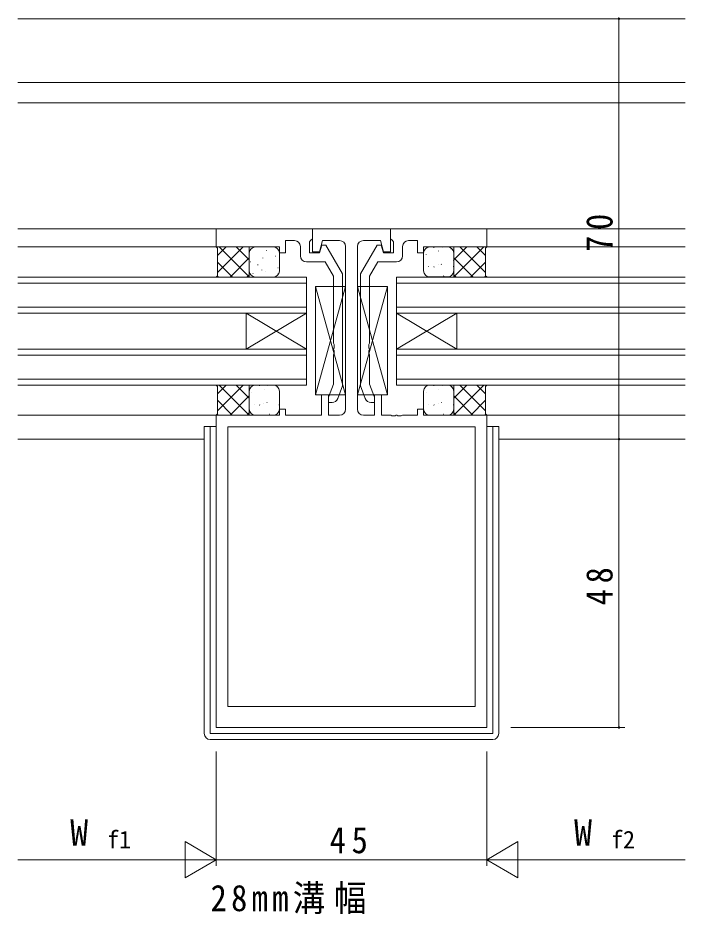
# Model space of a CAD drawing. Units: millimetres, scale not verified. Extents: x -594 to 539, y -420 to 386.
# Drawn here: x 159.5 to 270.5, y -87 to 62.2 of the extents above; entities that cross this region are included whole.
import ezdxf
from ezdxf.enums import TextEntityAlignment as Align

# ---------------------------------------------------------------- set-up
doc = ezdxf.new("R2010")
doc.units = ezdxf.units.MM
doc.header["$LTSCALE"] = 2
doc.layers.add('0-2_USER1', color=7, linetype='Continuous')
for name, color, linetype, lineweight in [('0-3_YKK_11', 7, 'Continuous', 9), ('0-4_YKK_12', 2, 'Continuous', 9), ('0-5_YKK_13', 4, 'Continuous', 9), ('0-6_YKK_D', 6, 'Continuous', 9)]:
    doc.layers.add(name, color=color, linetype=linetype, lineweight=lineweight)
doc.styles.add('ＭＳ ゴシック', font='')
doc.styles.get('ＭＳ ゴシック').set_extended_font_data('MS Gothic')

msp = doc.modelspace()

# ---------------------------------------------------------------- linework, layer by layer
at = {"layer": '0-3_YKK_11'}
for p, q in [((192.5, 27.036), (192.5, 24.036)), ((208.5, 27.036), (192.5, 27.036)), ((208.5, 25.406), (208.5, 27.036)), ((208.5, 23.236), (208.5, 27.036)), ((208.5, 27.036), (221.5, 27.036)), ((221.5, 27.036), (237.5, 27.036)), ((221.5, 25.406), (221.5, 27.036)), ((221.5, 27.036), (221.5, 23.236)), ((237.5, 27.036), (237.5, 24.036)), ((208.2, 25.106), (208.5, 25.406)), ((221.8, 25.106), (221.5, 25.406)), ((192.5, 24.036), (203, 24.036)), ((203, 24.036), (203, 23.036)), ((204, 25.106), (205.5, 25.106)), ((204, 23.036), (204, 25.106)), ((206.5, 24.106), (206.5, 22.536)), ((208, 24.906), (208.2, 25.106)), ((208, 23.036), (208, 24.906)), ((210.201, 25.106), (209.7, 23.236)), ((210.048, 24.336), (209.7, 23.036)), ((210.748, 24.336), (210.048, 24.336)), ((213, 25.106), (210.201, 25.106)), ((213.5, 19.57), (210.748, 24.336)), ((214, -2.964), (214, 24.106)), ((216, 24.106), (216, -2.964)), ((216.5, 19.57), (219.252, 24.336)), ((219.799, 25.106), (217, 25.106)), ((219.252, 24.336), (219.952, 24.336)), ((220.3, 23.236), (219.799, 25.106)), ((219.952, 24.336), (220.3, 23.036)), ((222, 24.906), (221.8, 25.106)), ((222, 23.036), (222, 24.906)), ((223.5, 24.106), (223.5, 22.536)), ((226, 25.106), (224.5, 25.106)), ((226, 23.036), (226, 25.106)), ((227, 24.036), (227, 23.036)), ((237.5, 24.036), (227, 24.036)), ((203, 23.036), (204, 23.036)), ((209.7, 23.036), (208, 23.036)), ((209.7, 23.236), (208.5, 23.236)), ((221.5, 23.236), (220.3, 23.236)), ((220.3, 23.036), (222, 23.036)), ((227, 23.036), (226, 23.036)), ((207.5, 21.536), (210.633, 21.536)), ((210.633, 21.536), (212, 19.168)), ((219.367, 21.536), (218, 19.168)), ((222.5, 21.536), (219.367, 21.536)), ((213.5, 0.936), (213.5, 19.57)), ((216.5, 0.936), (216.5, 19.57)), ((212, 19.168), (212, 7.994)), ((218, 19.168), (218, 7.994)), ((212, 7.994), (212.12, 7.811)), ((212.12, 7.811), (212.12, 7.261)), ((218, 7.994), (217.88, 7.811)), ((217.88, 7.811), (217.88, 7.261)), ((212.12, 7.261), (212, 7.078)), ((212, 7.078), (212, 6.994)), ((212, 6.994), (212.12, 6.811)), ((212.12, 6.261), (212, 6.078)), ((212, 6.078), (212, 1.2)), ((212.12, 6.811), (212.12, 6.261)), ((217.88, 7.261), (218, 7.078)), ((218, 6.994), (217.88, 6.811)), ((217.88, 6.811), (217.88, 6.261)), ((217.88, 6.261), (218, 6.078)), ((218, 7.078), (218, 6.994)), ((218, 6.078), (218, 1.2)), ((212, 1.2), (211.2, -0.997)), ((212.72, -1.206), (213.5, 0.936)), ((217.28, -1.206), (216.5, 0.936)), ((218, 1.2), (218.8, -0.997)), ((210, -0.564), (211.2, -0.564)), ((210, -3.964), (210, -0.564)), ((211.2, -0.564), (211.2, -3.964)), ((211.2, -0.997), (211.2, -1.864)), ((218.8, -3.964), (218.8, -0.564)), ((218.8, -0.564), (220, -0.564)), ((218.8, -0.997), (218.8, -1.864)), ((220, -0.564), (220, -3.964)), ((203, -2.964), (204, -2.964)), ((203, -3.964), (203, -2.964)), ((204, -2.964), (204, -3.964)), ((211.2, -1.864), (211.781, -1.864)), ((218.8, -1.864), (218.219, -1.864)), ((226, -2.964), (227, -2.964)), ((226, -3.964), (226, -2.964)), ((227, -2.964), (227, -3.964)), ((192.5, -55.964), (192.5, -3.964)), ((192.5, -3.964), (203, -3.964)), ((204, -3.964), (210, -3.964)), ((211.2, -3.964), (213, -3.964)), ((217, -3.964), (218.8, -3.964)), ((220, -3.964), (221.542, -3.964)), ((221.542, -3.964), (221.725, -4.084)), ((221.725, -4.084), (222.275, -4.084)), ((222.275, -4.084), (222.458, -3.964)), ((222.458, -3.964), (222.542, -3.964)), ((222.542, -3.964), (222.725, -4.084)), ((222.725, -4.084), (223.275, -4.084)), ((223.275, -4.084), (223.458, -3.964)), ((223.458, -3.964), (226, -3.964)), ((227, -3.964), (237.5, -3.964)), ((237.5, -3.964), (237.5, -55.964)), ((194.43, -5.894), (194.43, -52.464)), ((235.57, -5.894), (194.43, -5.894)), ((235.57, -52.464), (235.57, -5.894)), ((235.57, -52.464), (235.57, -5.894)), ((194.43, -52.464), (235.57, -52.464)), ((237.5, -55.964), (192.5, -55.964))]:
    msp.add_line(p, q, dxfattribs=at)
for centre, start, end in [((205.5, 24.106), 0, 89.99998), ((213, 24.106), 0, 89.99998), ((217, 24.106), 90, 179.99998), ((224.5, 24.106), 90, 179.99998), ((207.5, 22.536), 180, 269.99998), ((222.5, 22.536), 270, 359.99998), ((211.781, -0.864), 270.00003, 340), ((218.219, -0.864), 199.99998, 269.99995), ((213, -2.964), 270, 359.99998), ((217, -2.964), 180, 269.99998)]:
    msp.add_arc(centre, 1, start, end, dxfattribs=at)
at = {"layer": '0-4_YKK_12'}
for p, q in [((159.499, 62.037), (270.5, 62.037)), ((159.499, 51.436), (270.5, 51.436)), ((159.499, 48.036), (270.5, 48.036)), ((270.5, 27.036), (159.499, 27.037)), ((192.8, 24.036), (159.499, 24.036)), ((200.058, 24.037), (199.942, 24.037)), ((270.5, 24.037), (237.204, 24.037)), ((159.499, 19.035), (207.5, 19.035)), ((207.5, 18.035), (159.499, 18.035)), ((207.5, 19.035), (207.5, 1.035)), ((222.5, 13.035), (222.5, 19.035)), ((222.5, 19.035), (270.5, 19.035)), ((270.5, 18.035), (222.5, 18.035)), ((159.499, 14.035), (207.5, 14.035)), ((222.5, 14.035), (270.5, 14.035)), ((207.5, 13.035), (159.499, 13.035)), ((207.5, 7.035), (197.5, 13.035)), ((207.5, 13.035), (197.5, 7.035)), ((197.5, 13.035), (197.5, 7.035)), ((222.5, 7.035), (232.5, 13.035)), ((222.5, 13.035), (232.5, 7.035)), ((222.5, 13.035), (222.5, 7.035)), ((270.5, 13.035), (222.5, 13.035)), ((232.5, 13.035), (232.5, 7.035)), ((159.499, 7.035), (207.5, 7.035)), ((207.5, 6.035), (159.499, 6.035)), ((222.5, 1.035), (222.5, 7.035)), ((222.5, 7.035), (270.5, 7.035)), ((270.5, 6.035), (222.5, 6.035)), ((159.499, 2.035), (207.5, 2.035)), ((222.5, 2.035), (270.5, 2.035)), ((207.5, 1.035), (159.499, 1.035)), ((270.5, 1.035), (222.5, 1.035)), ((159.499, -3.963), (192.8, -3.964)), ((237.2, -3.964), (270.5, -3.964)), ((159.499, -7.962), (190.5, -7.962)), ((239.5, -7.962), (270.5, -7.962))]:
    msp.add_line(p, q, dxfattribs=at)
at = {"layer": '0-5_YKK_13'}
for p, q in [((192.5, 24.034), (197.996, 24.034)), ((194.143, 24.034), (192.7, 22.591)), ((196.972, 24.034), (192.7, 19.763)), ((197.996, 19.038), (193, 24.034)), ((197.996, 21.867), (195.828, 24.034)), ((197.996, 19.033), (197.996, 24.034)), ((199, 24.033), (202, 24.033)), ((231.006, 24.036), (228.006, 24.036)), ((228.682, 23.906), (228.681, 24.006)), ((230.087, 23.927), (230.09, 23.937)), ((232.006, 24.038), (232.006, 19.037)), ((237.502, 24.037), (232.006, 24.037)), ((232.006, 21.869), (234.174, 24.037)), ((232.006, 19.041), (237.002, 24.037)), ((233.031, 24.037), (237.302, 19.766)), ((235.859, 24.037), (237.302, 22.594)), ((198, 20.033), (198, 23.033)), ((200.857, 23.416), (200.859, 23.426)), ((202.362, 22.484), (202.389, 22.527)), ((203, 23.033), (203, 20.033)), ((227.006, 23.036), (227.006, 20.036)), ((227.419, 22.734), (227.446, 22.776)), ((229.448, 23.35), (229.475, 23.392)), ((231.577, 23.677), (231.604, 23.719)), ((232.006, 20.036), (232.006, 23.036)), ((195.172, 19.034), (192.7, 21.506)), ((197.996, 22.231), (194.8, 19.034)), ((198.204, 21.542), (198.231, 21.584)), ((199.397, 20.992), (199.395, 21.092)), ((200.233, 22.158), (200.26, 22.2)), ((229.411, 21.045), (229.413, 21.055)), ((229.935, 21.119), (229.962, 21.161)), ((231.964, 21.735), (231.991, 21.777)), ((232.006, 22.233), (235.202, 19.037)), ((234.831, 19.037), (237.302, 21.509)), ((197.996, 19.402), (197.639, 19.045)), ((198.591, 19.6), (198.618, 19.642)), ((200.101, 20.194), (200.103, 20.204)), ((200.72, 19.926), (200.747, 19.968)), ((202.728, 19.667), (202.73, 19.677)), ((202.749, 20.542), (202.776, 20.585)), ((227.806, 20.792), (227.833, 20.834)), ((228.727, 20.681), (228.725, 20.781)), ((231.958, 20.178), (231.96, 20.187)), ((231.993, 20.729), (231.992, 20.829)), ((232.006, 19.405), (232.372, 19.039)), ((192.5, 19.034), (192.7, 19.234)), ((192.843, 19.034), (192.672, 19.206)), ((202, 19.033), (199, 19.033)), ((228.006, 19.036), (231.006, 19.036)), ((230.322, 19.177), (230.349, 19.219)), ((237.159, 19.037), (237.331, 19.209)), ((237.502, 19.037), (237.302, 19.237)), ((214, 17.438), (209, 17.438)), ((214, -0.562), (209, 17.438)), ((209, 17.438), (209, -0.562)), ((214, 17.438), (209.002, -0.562)), ((214, -0.562), (214, 17.438)), ((221, 17.438), (216, 17.438)), ((221, -0.562), (216, 17.438)), ((216, 17.438), (216, -0.562)), ((221, 17.438), (216.002, -0.562)), ((221, -0.562), (221, 17.438)), ((192.5, 1.033), (192.7, 0.833)), ((196.973, 1.033), (192.698, -3.238)), ((192.7, 0.833), (192.698, -3.767)), ((194.143, 1.033), (192.699, -0.41)), ((197.993, -3.964), (193, 1.033)), ((197.996, -1.138), (195.828, 1.032)), ((197.996, 1.036), (197.996, -3.966)), ((198, 0.033), (198, -2.967)), ((202, 1.033), (199, 1.033)), ((199.676, 0.904), (199.674, 1.004)), ((200.442, 0.348), (200.469, 0.39)), ((201.081, 0.925), (201.083, 0.934)), ((202.571, 0.674), (202.598, 0.716)), ((203, -2.967), (203, 0.033)), ((227.006, 0.033), (227.006, -2.967)), ((231.006, 1.033), (228.006, 1.033)), ((228.682, 0.904), (228.681, 1.004)), ((229.448, 0.348), (229.475, 0.39)), ((230.087, 0.925), (230.09, 0.934)), ((231.577, 0.674), (231.604, 0.716)), ((232.006, 1.036), (232.006, -3.966)), ((232.006, -1.133), (234.174, 1.034)), ((232.006, -3.962), (237.002, 1.034)), ((232.006, -2.967), (232.006, 0.033)), ((233.031, 1.034), (237.302, -3.237)), ((235.859, 1.034), (237.302, -0.409)), ((237.502, 1.034), (237.302, 0.834)), ((237.302, 0.834), (237.302, -3.766)), ((197.996, -0.772), (194.798, -3.968)), ((198.412, -0.269), (198.439, -0.226)), ((202.958, -1.268), (202.985, -1.226)), ((209, -0.562), (214, -0.562)), ((216, -0.562), (221, -0.562)), ((227.419, -0.269), (227.446, -0.226)), ((231.964, -1.268), (231.991, -1.226)), ((232.006, -0.77), (235.202, -3.966)), ((195.169, -3.968), (192.699, -1.495)), ((198.8, -2.211), (198.827, -2.168)), ((199.721, -2.321), (199.719, -2.221)), ((200.405, -1.957), (200.407, -1.947)), ((200.928, -1.884), (200.955, -1.842)), ((202.952, -2.825), (202.954, -2.815)), ((202.987, -2.274), (202.986, -2.174)), ((227.806, -2.211), (227.833, -2.168)), ((228.727, -2.321), (228.725, -2.221)), ((229.411, -1.957), (229.413, -1.947)), ((229.935, -1.884), (229.962, -1.842)), ((231.958, -2.825), (231.96, -2.815)), ((231.993, -2.274), (231.992, -2.174)), ((234.831, -3.966), (237.302, -1.494)), ((192.498, -3.967), (192.698, -3.767)), ((192.5, -3.966), (197.993, -3.964)), ((192.841, -3.967), (192.669, -3.795)), ((197.996, -3.599), (197.631, -3.964)), ((199, -3.967), (202, -3.967)), ((201.316, -3.826), (201.343, -3.784)), ((228.006, -3.967), (231.006, -3.967)), ((230.322, -3.826), (230.349, -3.784)), ((232.006, -3.598), (232.372, -3.964)), ((237.502, -3.966), (232.006, -3.966)), ((237.159, -3.966), (237.331, -3.794)), ((237.502, -3.966), (237.302, -3.766)), ((192.5, -5.864), (190.5, -5.864)), ((190.5, -5.864), (190.5, -56.964)), ((191.5, -5.864), (191.5, -56.964)), ((239.5, -5.864), (237.5, -5.864)), ((238.5, -56.964), (238.5, -5.864)), ((239.5, -56.964), (239.5, -5.864)), ((191.5, -56.964), (238.5, -56.964)), ((191.5, -57.964), (238.5, -57.964))]:
    msp.add_line(p, q, dxfattribs=at)
for points in [[(192.5, 24.034), (192.7, 23.834), (192.7, 19.234)], [(237.502, 24.037), (237.302, 23.837), (237.302, 19.237)]]:
    msp.add_lwpolyline(points, dxfattribs=at)
for centre, start, end in [((199, 23.033), 90, 180), ((202, 23.033), 0, 90), ((228.006, 23.036), 89.99998, 179.99998), ((231.006, 23.036), 0, 90), ((199, 20.033), 180, 270), ((202, 20.033), 270, 0), ((228.006, 20.036), 180, 270), ((231.006, 20.036), 269.99998, 359.99998), ((199, 0.033), 90, 180), ((202, 0.033), 0, 90), ((228.006, 0.033), 90, 180), ((231.006, 0.033), 0, 90), ((199, -2.967), 180, 270), ((202, -2.967), 270, 0), ((228.006, -2.967), 180, 270), ((231.006, -2.967), 270, 0), ((191.5, -56.964), 180, 270), ((238.5, -56.964), 270, 0)]:
    msp.add_arc(centre, 1, start, end, dxfattribs=at)
at = {"layer": '0-6_YKK_D'}
for p, q in [((259.5, 62.037), (259.5, -7.962)), ((259.5, -7.963), (259.5, -55.964)), ((241.5, -55.964), (260.5, -55.964)), ((192.499, -59.964), (192.499, -78.964)), ((192.5, -59.964), (192.5, -78.964)), ((237.5, -59.964), (237.5, -78.964)), ((237.5, -59.964), (237.5, -78.964)), ((187.303, -74.964), (187.303, -80.964)), ((192.499, -77.964), (187.303, -74.964)), ((237.5, -77.964), (242.696, -74.964)), ((242.696, -80.964), (242.696, -74.964)), ((159.499, -77.964), (186.499, -77.964)), ((192.499, -77.964), (182.107, -77.964)), ((192.499, -77.964), (187.303, -80.964)), ((192.5, -77.964), (237.5, -77.964)), ((237.5, -77.964), (242.696, -80.964)), ((237.5, -77.964), (247.892, -77.964)), ((243.5, -77.964), (270.5, -77.964))]:
    msp.add_line(p, q, dxfattribs=at)
for centre, start, end in [((259.5, 62.037), 90, 270), ((259.5, 62.037), 270, 90), ((259.5, -7.962), 90, 270), ((259.5, -7.963), 90, 270), ((259.5, -7.962), 270, 90), ((259.5, -7.963), 270, 90), ((259.5, -55.964), 90, 270), ((259.5, -55.964), 270, 90)]:
    msp.add_arc(centre, 0.128, start, end, dxfattribs=at)

# ---------------------------------------------------------------- texts
at = {"layer": '0-2_USER1', "insert": (191.549, -87.021), "char_height": 4.399, "attachment_point": 7, "style": 'ＭＳ ゴシック'}
msp.add_mtext('\\T1.27;\\W0.9;28mm溝幅', dxfattribs=at)
at = {"layer": '0-6_YKK_D', "color": 7, "style": 'ＭＳ ゴシック'}
for p in [(168.19, -76.964), (252.034, -76.964)]:
    msp.add_text('W', height=4.399, dxfattribs=at).set_placement(p, align=Align.BOTTOM_LEFT)
at = {"layer": '0-6_YKK_D', "color": 4, "style": 'ＭＳ ゴシック'}
for s, p in [('f1', (174.323, -76.964)), ('f2', (258.181, -76.964))]:
    msp.add_text(s, height=2.933, dxfattribs=at).set_placement(p, align=Align.BOTTOM_LEFT)
at = {"layer": '0-6_YKK_D', "color": 7, "char_height": 4.399, "attachment_point": 7, "rotation": 90, "style": 'ＭＳ ゴシック'}
for s, insert in [('\\T1.36;\\W0.9;70', (258.5, 23.207)), ('\\T1.36;\\W0.9;48', (258.5, -35.633))]:
    msp.add_mtext(s, dxfattribs=dict(at, insert=insert))
at = {"layer": '0-6_YKK_D', "color": 7, "insert": (211.36, -76.964), "char_height": 4.399, "attachment_point": 7, "style": 'ＭＳ ゴシック'}
msp.add_mtext('\\T1.36;\\W0.9;45', dxfattribs=at)

doc.saveas('drawing.dxf')
